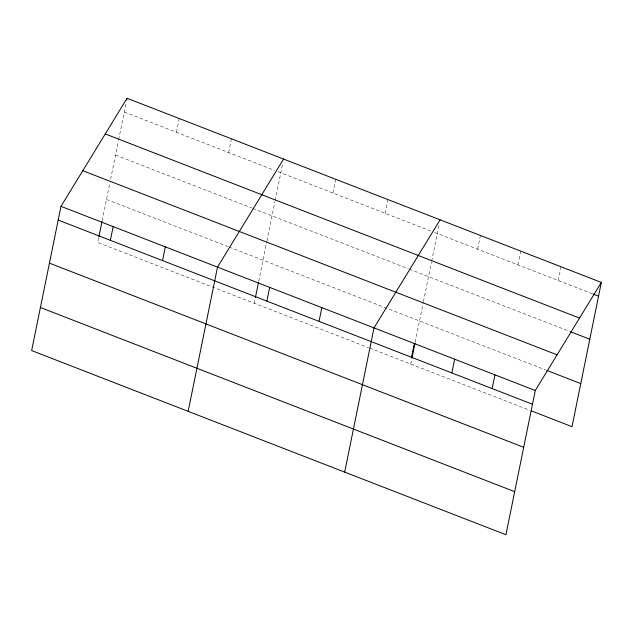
<?xml version="1.0" encoding="UTF-8"?>
<svg xmlns="http://www.w3.org/2000/svg" width="633" height="633" viewBox="0 0 633 633"><rect width="100%" height="100%" fill="white"/><g stroke="black" fill="none" stroke-linecap="round" stroke-linejoin="round"><path stroke-width="0.47" stroke-dasharray="3.17 2.37" d="M98.708 237.707L97.735 242.494L368.651 347.691M102.214 220.49L109.833 183.04M110.617 179.179L118.442 140.716M118.632 139.758L126.331 101.937M176.449 132.265L179.242 118.529M228.624 152.521L231.417 138.785M254.244 303.27L255.218 298.483M258.723 281.258L266.73 241.885M266.928 240.92L274.951 201.492M275.149 200.534L282.84 162.705M332.958 193.041L335.759 179.305M385.133 213.297L387.926 199.561M410.754 364.038L411.727 359.259M415.232 342.034L423.24 302.653M423.437 301.688L431.461 262.26M431.659 261.302L439.349 223.481M477.614 249.204L480.407 235.468M517.929 264.863L520.722 251.127M558.243 280.514L561.036 266.778M124.282 112.009L274.382 170.293M278.045 171.717L430.899 231.069M434.555 232.485L593.058 294.036M115.523 155.069L251.894 208.02M252.812 208.376L408.404 268.796M409.322 269.152L569.637 331.399M106.494 199.435L228.228 246.704M229.138 247.06L545.955 370.076M369.569 348.047L529.861 410.287"/><path stroke-width="0.95" d="M60.99 206.342L31.65 350.571L505.925 534.727L535.265 390.506L601.35 282.429L127.075 98.273L60.99 206.342L535.265 390.506M98.898 236.758L102.016 221.447M126.703 100.101L127.075 98.273M110.371 240.342L113.165 226.606M162.539 260.598L165.332 246.862M188.159 411.339L217.507 267.118L283.584 159.049M255.416 297.526L258.525 282.215M266.881 301.11L269.674 287.374M319.048 321.366L321.841 307.63M344.668 472.115L374.016 327.894L440.093 219.817M411.529 357.281L414.33 343.545M411.925 358.302L415.034 342.991M451.843 372.932L454.636 359.196M492.158 388.583L494.951 374.855M601.35 282.429L572.01 426.658L531.696 410.999M593.058 294.036L598.557 296.165M105.268 133.935L579.543 318.098M570.555 331.755L589.798 339.225M82.796 170.681L557.072 354.844M546.872 370.432L580.77 383.59M58.196 220.078L532.472 404.242M49.437 263.138L523.713 447.302M40.409 307.503L514.684 491.667"/></g></svg>
